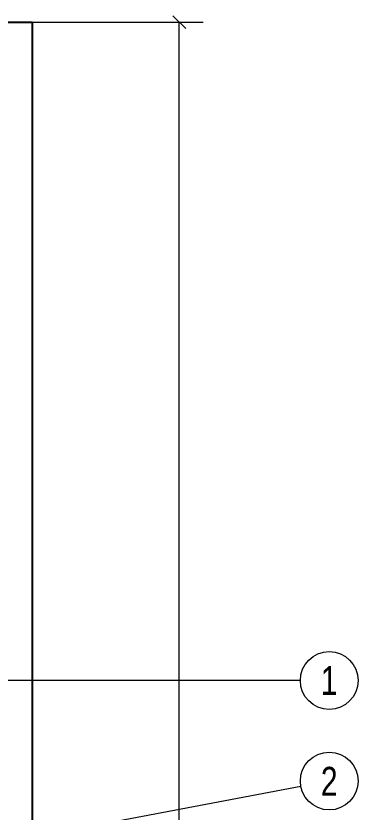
# Model space of a CAD drawing. Header units: millimetres. Extents: x -1335 to 33749, y 2338 to 5277.
# Drawn here: x 30666.5 to 30767.8, y 4688.4 to 4924.1 of the extents above; entities that cross this region are included whole.
import ezdxf
from ezdxf.enums import TextEntityAlignment as Align

# ---------------------------------------------------------------- set-up
doc = ezdxf.new("R2010")
doc.units = ezdxf.units.MM
doc.layers.add('02', color=1, linetype='Continuous', lineweight=20)
doc.layers.add('03', color=141, linetype='Continuous')
doc.layers.add('04', color=11, linetype='Continuous')
doc.styles.add('T', font='arial.ttf')

msp = doc.modelspace()

# ---------------------------------------------------------------- linework, layer by layer
at = {"layer": '02', "color": 7}
for p, q in [((30716.77, 4920.3), (30713.01, 4924.06)), ((30671.34, 4922.18), (30721.91, 4922.18)), ((30714.89, 3999.98), (30714.89, 4922.18)), ((30750.72, 4727.31), (30637.74, 4727.31)), ((30750.87, 4695.97), (30639.86, 4674.99))]:
    msp.add_line(p, q, dxfattribs=at)
for centre in [(30759.27, 4727.31), (30759.27, 4697.56)]:
    msp.add_circle(centre, 8.55, dxfattribs=at)
at = {"layer": '04'}
for p, q in [((30477.79, 4922.18), (30671.34, 4922.18)), ((30671.34, 4922.18), (30671.34, 3999.98))]:
    msp.add_line(p, q, dxfattribs=at)

# ---------------------------------------------------------------- texts
at = {"layer": '03', "color": 2, "style": 'T', "width": 0.75}
for s, p in [('1', (30759.27, 4727.31)), ('2', (30759.27, 4697.56))]:
    msp.add_text(s, height=8.52, dxfattribs=at).set_placement(p, align=Align.MIDDLE)

doc.saveas('drawing.dxf')
